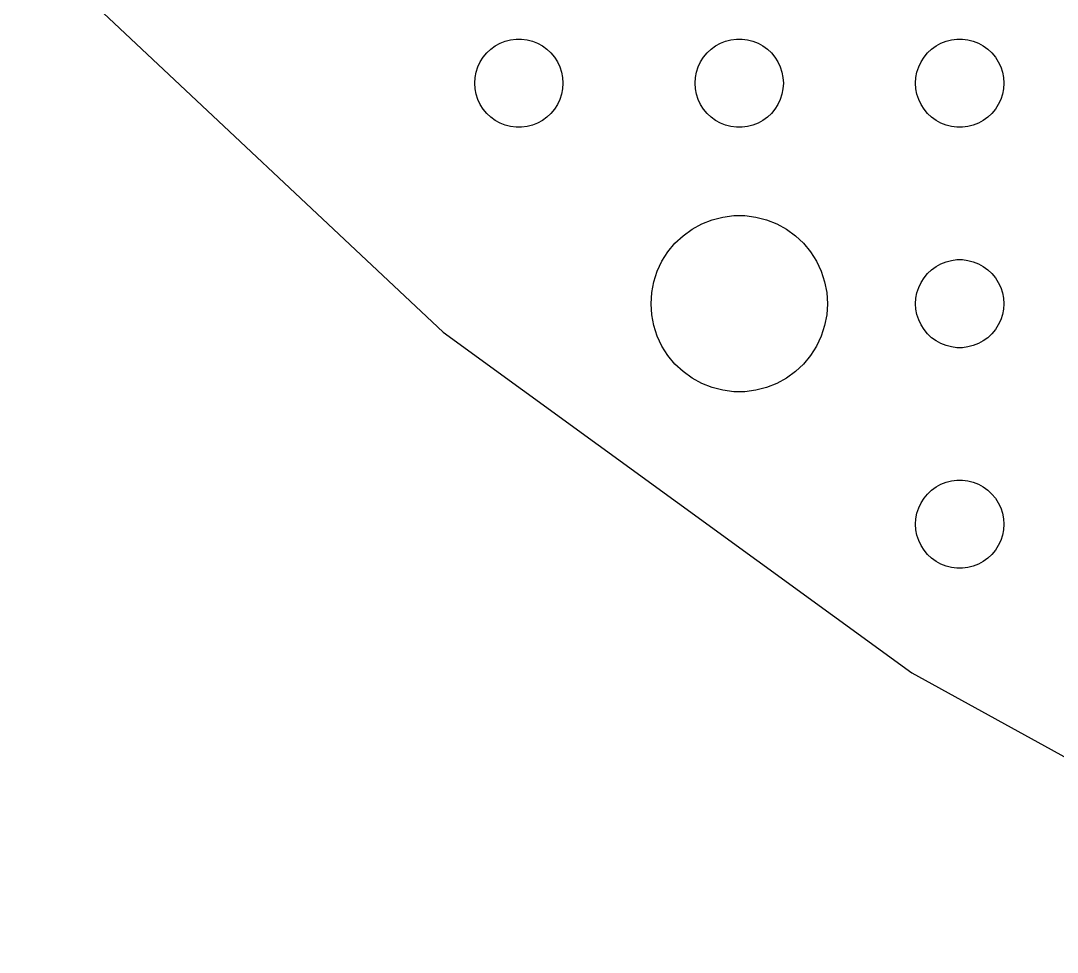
# Model space of a CAD drawing. Header units: metres. Extents: x -157 to 157, y -157 to 157.
# Drawn here: x -114.45 to -79.18, y -142.06 to -110.38 of the extents above; entities that cross this region are included whole.
import ezdxf

# ---------------------------------------------------------------- set-up
doc = ezdxf.new("R2010")
doc.units = ezdxf.units.M

msp = doc.modelspace()

# ---------------------------------------------------------------- linework, layer by layer
for p, q in [((-114.448, -107.474), (-100.076, -120.971)), ((-98.1387, -111.143), (-97.9635, -111.073)), ((-97.9635, -111.073), (-97.7811, -111.027)), ((-97.7811, -111.027), (-97.5942, -111.003)), ((-97.5942, -111.003), (-97.4058, -111.003)), ((-97.4058, -111.003), (-97.2189, -111.027)), ((-97.2189, -111.027), (-97.0365, -111.073)), ((-97.0365, -111.073), (-96.8613, -111.143)), ((-90.6387, -111.143), (-90.4635, -111.073)), ((-90.4635, -111.073), (-90.2811, -111.027)), ((-90.2811, -111.027), (-90.0942, -111.003)), ((-90.0942, -111.003), (-89.9058, -111.003)), ((-89.9058, -111.003), (-89.7189, -111.027)), ((-89.7189, -111.027), (-89.5365, -111.073)), ((-89.5365, -111.073), (-89.3613, -111.143)), ((-83.1387, -111.143), (-82.9635, -111.073)), ((-82.9635, -111.073), (-82.7811, -111.027)), ((-82.7811, -111.027), (-82.5942, -111.003)), ((-82.5942, -111.003), (-82.4058, -111.003)), ((-82.4058, -111.003), (-82.2189, -111.027)), ((-82.2189, -111.027), (-82.0365, -111.073)), ((-82.0365, -111.073), (-81.8613, -111.143)), ((-98.5934, -111.473), (-98.4561, -111.344)), ((-98.4561, -111.344), (-98.3037, -111.234)), ((-98.3037, -111.234), (-98.1387, -111.143)), ((-96.8613, -111.143), (-96.6963, -111.234)), ((-96.6963, -111.234), (-96.5439, -111.344)), ((-96.5439, -111.344), (-96.4065, -111.473)), ((-91.0934, -111.473), (-90.9561, -111.344)), ((-90.9561, -111.344), (-90.8037, -111.234)), ((-90.8037, -111.234), (-90.6387, -111.143)), ((-89.3613, -111.143), (-89.1963, -111.234)), ((-89.1963, -111.234), (-89.0439, -111.344)), ((-89.0439, -111.344), (-88.9065, -111.473)), ((-83.5934, -111.473), (-83.4561, -111.344)), ((-83.4561, -111.344), (-83.3037, -111.234)), ((-83.3037, -111.234), (-83.1387, -111.143)), ((-81.8613, -111.143), (-81.6963, -111.234)), ((-81.6963, -111.234), (-81.5439, -111.344)), ((-81.5439, -111.344), (-81.4065, -111.473)), ((-98.8947, -111.948), (-98.8145, -111.777)), ((-98.8145, -111.777), (-98.7135, -111.618)), ((-98.7135, -111.618), (-98.5934, -111.473)), ((-96.4065, -111.473), (-96.2865, -111.618)), ((-96.2865, -111.618), (-96.1855, -111.777)), ((-96.1855, -111.777), (-96.1053, -111.948)), ((-91.3947, -111.948), (-91.3145, -111.777)), ((-91.3145, -111.777), (-91.2135, -111.618)), ((-91.2135, -111.618), (-91.0934, -111.473)), ((-88.9065, -111.473), (-88.7865, -111.618)), ((-88.7865, -111.618), (-88.6855, -111.777)), ((-88.6855, -111.777), (-88.6053, -111.948)), ((-83.8947, -111.948), (-83.8145, -111.777)), ((-83.8145, -111.777), (-83.7135, -111.618)), ((-83.7135, -111.618), (-83.5934, -111.473)), ((-81.4065, -111.473), (-81.2865, -111.618)), ((-81.2865, -111.618), (-81.1855, -111.777)), ((-81.1855, -111.777), (-81.1053, -111.948)), ((-98.9882, -112.312), (-98.9529, -112.127)), ((-98.9529, -112.127), (-98.8947, -111.948)), ((-96.1053, -111.948), (-96.0471, -112.127)), ((-96.0471, -112.127), (-96.0118, -112.312)), ((-91.4882, -112.312), (-91.4529, -112.127)), ((-91.4529, -112.127), (-91.3947, -111.948)), ((-88.6053, -111.948), (-88.5471, -112.127)), ((-88.5471, -112.127), (-88.5118, -112.312)), ((-83.9882, -112.312), (-83.9529, -112.127)), ((-83.9529, -112.127), (-83.8947, -111.948)), ((-81.1053, -111.948), (-81.0471, -112.127)), ((-81.0471, -112.127), (-81.0118, -112.312)), ((-99, -112.5), (-98.9882, -112.312)), ((-98.9882, -112.688), (-99, -112.5)), ((-96.0118, -112.312), (-96, -112.5)), ((-96, -112.5), (-96.0118, -112.688)), ((-91.5, -112.5), (-91.4882, -112.312)), ((-91.4882, -112.688), (-91.5, -112.5)), ((-88.5118, -112.312), (-88.5, -112.5)), ((-88.5, -112.5), (-88.5118, -112.688)), ((-84, -112.5), (-83.9882, -112.312)), ((-83.9882, -112.688), (-84, -112.5)), ((-81.0118, -112.312), (-81, -112.5)), ((-81, -112.5), (-81.0118, -112.688)), ((-98.9529, -112.873), (-98.9882, -112.688)), ((-96.0118, -112.688), (-96.0471, -112.873)), ((-91.4529, -112.873), (-91.4882, -112.688)), ((-88.5118, -112.688), (-88.5471, -112.873)), ((-83.9529, -112.873), (-83.9882, -112.688)), ((-81.0118, -112.688), (-81.0471, -112.873)), ((-98.8947, -113.052), (-98.9529, -112.873)), ((-98.8145, -113.223), (-98.8947, -113.052)), ((-96.1053, -113.052), (-96.1855, -113.223)), ((-96.0471, -112.873), (-96.1053, -113.052)), ((-91.3947, -113.052), (-91.4529, -112.873)), ((-91.3145, -113.223), (-91.3947, -113.052)), ((-88.6053, -113.052), (-88.6855, -113.223)), ((-88.5471, -112.873), (-88.6053, -113.052)), ((-83.8947, -113.052), (-83.9529, -112.873)), ((-83.8145, -113.223), (-83.8947, -113.052)), ((-81.1053, -113.052), (-81.1855, -113.223)), ((-81.0471, -112.873), (-81.1053, -113.052)), ((-98.7135, -113.382), (-98.8145, -113.223)), ((-98.5934, -113.527), (-98.7135, -113.382)), ((-98.4561, -113.656), (-98.5934, -113.527)), ((-96.4065, -113.527), (-96.5439, -113.656)), ((-96.2865, -113.382), (-96.4065, -113.527)), ((-96.1855, -113.223), (-96.2865, -113.382)), ((-91.2135, -113.382), (-91.3145, -113.223)), ((-91.0934, -113.527), (-91.2135, -113.382)), ((-90.9561, -113.656), (-91.0934, -113.527)), ((-88.9065, -113.527), (-89.0439, -113.656)), ((-88.7865, -113.382), (-88.9065, -113.527)), ((-88.6855, -113.223), (-88.7865, -113.382)), ((-83.7135, -113.382), (-83.8145, -113.223)), ((-83.5934, -113.527), (-83.7135, -113.382)), ((-83.4561, -113.656), (-83.5934, -113.527)), ((-81.4065, -113.527), (-81.5439, -113.656)), ((-81.2865, -113.382), (-81.4065, -113.527)), ((-81.1855, -113.223), (-81.2865, -113.382)), ((-98.3037, -113.766), (-98.4561, -113.656)), ((-98.1387, -113.857), (-98.3037, -113.766)), ((-97.9635, -113.927), (-98.1387, -113.857)), ((-96.8613, -113.857), (-97.0365, -113.927)), ((-96.6963, -113.766), (-96.8613, -113.857)), ((-96.5439, -113.656), (-96.6963, -113.766)), ((-90.8037, -113.766), (-90.9561, -113.656)), ((-90.6387, -113.857), (-90.8037, -113.766)), ((-90.4635, -113.927), (-90.6387, -113.857)), ((-89.3613, -113.857), (-89.5365, -113.927)), ((-89.1963, -113.766), (-89.3613, -113.857)), ((-89.0439, -113.656), (-89.1963, -113.766)), ((-83.3037, -113.766), (-83.4561, -113.656)), ((-83.1387, -113.857), (-83.3037, -113.766)), ((-82.9635, -113.927), (-83.1387, -113.857)), ((-81.8613, -113.857), (-82.0365, -113.927)), ((-81.6963, -113.766), (-81.8613, -113.857)), ((-81.5439, -113.656), (-81.6963, -113.766)), ((-97.7811, -113.973), (-97.9635, -113.927)), ((-97.5942, -113.997), (-97.7811, -113.973)), ((-97.4058, -113.997), (-97.5942, -113.997)), ((-97.2189, -113.973), (-97.4058, -113.997)), ((-97.0365, -113.927), (-97.2189, -113.973)), ((-90.2811, -113.973), (-90.4635, -113.927)), ((-90.0942, -113.997), (-90.2811, -113.973)), ((-89.9058, -113.997), (-90.0942, -113.997)), ((-89.7189, -113.973), (-89.9058, -113.997)), ((-89.5365, -113.927), (-89.7189, -113.973)), ((-82.7811, -113.973), (-82.9635, -113.927)), ((-82.5942, -113.997), (-82.7811, -113.973)), ((-82.4058, -113.997), (-82.5942, -113.997)), ((-82.2189, -113.973), (-82.4058, -113.997)), ((-82.0365, -113.927), (-82.2189, -113.973)), ((-90.927, -117.147), (-90.5621, -117.053)), ((-90.5621, -117.053), (-90.1884, -117.006)), ((-90.1884, -117.006), (-89.8116, -117.006)), ((-89.8116, -117.006), (-89.4379, -117.053)), ((-89.4379, -117.053), (-89.073, -117.147)), ((-91.6075, -117.467), (-91.2773, -117.286)), ((-91.2773, -117.286), (-90.927, -117.147)), ((-89.073, -117.147), (-88.7227, -117.286)), ((-88.7227, -117.286), (-88.3925, -117.467)), ((-92.1869, -117.946), (-91.9123, -117.688)), ((-91.9123, -117.688), (-91.6075, -117.467)), ((-88.3925, -117.467), (-88.0877, -117.688)), ((-88.0877, -117.688), (-87.8131, -117.946)), ((-92.427, -118.237), (-92.1869, -117.946)), ((-87.8131, -117.946), (-87.573, -118.237)), ((-92.6289, -118.555), (-92.427, -118.237)), ((-87.573, -118.237), (-87.3711, -118.555)), ((-92.7893, -118.896), (-92.6289, -118.555)), ((-87.3711, -118.555), (-87.2107, -118.896)), ((-83.5934, -118.973), (-83.4561, -118.844)), ((-83.4561, -118.844), (-83.3037, -118.734)), ((-83.3037, -118.734), (-83.1387, -118.643)), ((-83.1387, -118.643), (-82.9635, -118.573)), ((-82.9635, -118.573), (-82.7811, -118.527)), ((-82.7811, -118.527), (-82.5942, -118.503)), ((-82.5942, -118.503), (-82.4058, -118.503)), ((-82.4058, -118.503), (-82.2189, -118.527)), ((-82.2189, -118.527), (-82.0365, -118.573)), ((-82.0365, -118.573), (-81.8613, -118.643)), ((-81.8613, -118.643), (-81.6963, -118.734)), ((-81.6963, -118.734), (-81.5439, -118.844)), ((-81.5439, -118.844), (-81.4065, -118.973)), ((-92.9057, -119.254), (-92.7893, -118.896)), ((-87.2107, -118.896), (-87.0943, -119.254)), ((-83.8145, -119.277), (-83.7135, -119.118)), ((-83.7135, -119.118), (-83.5934, -118.973)), ((-81.4065, -118.973), (-81.2865, -119.118)), ((-81.2865, -119.118), (-81.1855, -119.277)), ((-92.9763, -119.624), (-92.9057, -119.254)), ((-87.0943, -119.254), (-87.0237, -119.624)), ((-83.9529, -119.627), (-83.8947, -119.448)), ((-83.8947, -119.448), (-83.8145, -119.277)), ((-81.1855, -119.277), (-81.1053, -119.448)), ((-81.1053, -119.448), (-81.0471, -119.627)), ((-93, -120), (-92.9763, -119.624)), ((-87.0237, -119.624), (-87, -120)), ((-84, -120), (-83.9882, -119.812)), ((-83.9882, -119.812), (-83.9529, -119.627)), ((-81.0471, -119.627), (-81.0118, -119.812)), ((-81.0118, -119.812), (-81, -120)), ((-92.9763, -120.376), (-93, -120)), ((-87, -120), (-87.0237, -120.376)), ((-83.9882, -120.188), (-84, -120)), ((-83.9529, -120.373), (-83.9882, -120.188)), ((-81.0118, -120.188), (-81.0471, -120.373)), ((-81, -120), (-81.0118, -120.188)), ((-92.9057, -120.746), (-92.9763, -120.376)), ((-87.0237, -120.376), (-87.0943, -120.746)), ((-83.8947, -120.552), (-83.9529, -120.373)), ((-83.8145, -120.723), (-83.8947, -120.552)), ((-81.1053, -120.552), (-81.1855, -120.723)), ((-81.0471, -120.373), (-81.1053, -120.552)), ((-92.7893, -121.104), (-92.9057, -120.746)), ((-87.0943, -120.746), (-87.2107, -121.104)), ((-83.7135, -120.882), (-83.8145, -120.723)), ((-83.5934, -121.027), (-83.7135, -120.882)), ((-81.2865, -120.882), (-81.4065, -121.027)), ((-81.1855, -120.723), (-81.2865, -120.882)), ((-100.076, -120.971), (-84.1248, -132.559)), ((-92.6289, -121.445), (-92.7893, -121.104)), ((-87.2107, -121.104), (-87.3711, -121.445)), ((-83.4561, -121.156), (-83.5934, -121.027)), ((-83.3037, -121.266), (-83.4561, -121.156)), ((-83.1387, -121.357), (-83.3037, -121.266)), ((-81.6963, -121.266), (-81.8613, -121.357)), ((-81.5439, -121.156), (-81.6963, -121.266)), ((-81.4065, -121.027), (-81.5439, -121.156)), ((-92.427, -121.763), (-92.6289, -121.445)), ((-87.3711, -121.445), (-87.573, -121.763)), ((-82.9635, -121.427), (-83.1387, -121.357)), ((-82.7811, -121.473), (-82.9635, -121.427)), ((-82.5942, -121.497), (-82.7811, -121.473)), ((-82.4058, -121.497), (-82.5942, -121.497)), ((-82.2189, -121.473), (-82.4058, -121.497)), ((-82.0365, -121.427), (-82.2189, -121.473)), ((-81.8613, -121.357), (-82.0365, -121.427)), ((-92.1869, -122.054), (-92.427, -121.763)), ((-87.573, -121.763), (-87.8131, -122.054)), ((-91.9123, -122.312), (-92.1869, -122.054)), ((-91.6075, -122.533), (-91.9123, -122.312)), ((-88.0877, -122.312), (-88.3925, -122.533)), ((-87.8131, -122.054), (-88.0877, -122.312)), ((-91.2773, -122.714), (-91.6075, -122.533)), ((-90.927, -122.853), (-91.2773, -122.714)), ((-88.7227, -122.714), (-89.073, -122.853)), ((-88.3925, -122.533), (-88.7227, -122.714)), ((-90.5621, -122.947), (-90.927, -122.853)), ((-90.1884, -122.994), (-90.5621, -122.947)), ((-89.8116, -122.994), (-90.1884, -122.994)), ((-89.4379, -122.947), (-89.8116, -122.994)), ((-89.073, -122.853), (-89.4379, -122.947)), ((-83.4561, -126.344), (-83.3037, -126.234)), ((-83.3037, -126.234), (-83.1387, -126.143)), ((-83.1387, -126.143), (-82.9635, -126.073)), ((-82.9635, -126.073), (-82.7811, -126.027)), ((-82.7811, -126.027), (-82.5942, -126.003)), ((-82.5942, -126.003), (-82.4058, -126.003)), ((-82.4058, -126.003), (-82.2189, -126.027)), ((-82.2189, -126.027), (-82.0365, -126.073)), ((-82.0365, -126.073), (-81.8613, -126.143)), ((-81.8613, -126.143), (-81.6963, -126.234)), ((-81.6963, -126.234), (-81.5439, -126.344)), ((-83.7135, -126.618), (-83.5934, -126.473)), ((-83.5934, -126.473), (-83.4561, -126.344)), ((-81.5439, -126.344), (-81.4065, -126.473)), ((-81.4065, -126.473), (-81.2865, -126.618)), ((-83.9529, -127.127), (-83.8947, -126.948)), ((-83.8947, -126.948), (-83.8145, -126.777)), ((-83.8145, -126.777), (-83.7135, -126.618)), ((-81.2865, -126.618), (-81.1855, -126.777)), ((-81.1855, -126.777), (-81.1053, -126.948)), ((-81.1053, -126.948), (-81.0471, -127.127)), ((-84, -127.5), (-83.9882, -127.312)), ((-83.9882, -127.312), (-83.9529, -127.127)), ((-81.0471, -127.127), (-81.0118, -127.312)), ((-81.0118, -127.312), (-81, -127.5)), ((-83.9882, -127.688), (-84, -127.5)), ((-81, -127.5), (-81.0118, -127.688)), ((-83.9529, -127.873), (-83.9882, -127.688)), ((-83.8947, -128.052), (-83.9529, -127.873)), ((-81.0471, -127.873), (-81.1053, -128.052)), ((-81.0118, -127.688), (-81.0471, -127.873)), ((-83.8145, -128.223), (-83.8947, -128.052)), ((-83.7135, -128.382), (-83.8145, -128.223)), ((-81.1855, -128.223), (-81.2865, -128.382)), ((-81.1053, -128.052), (-81.1855, -128.223)), ((-83.5934, -128.527), (-83.7135, -128.382)), ((-83.4561, -128.656), (-83.5934, -128.527)), ((-83.3037, -128.766), (-83.4561, -128.656)), ((-81.5439, -128.656), (-81.6963, -128.766)), ((-81.4065, -128.527), (-81.5439, -128.656)), ((-81.2865, -128.382), (-81.4065, -128.527)), ((-83.1387, -128.857), (-83.3037, -128.766)), ((-82.9635, -128.927), (-83.1387, -128.857)), ((-82.7811, -128.973), (-82.9635, -128.927)), ((-82.5942, -128.997), (-82.7811, -128.973)), ((-82.4058, -128.997), (-82.5942, -128.997)), ((-82.2189, -128.973), (-82.4058, -128.997)), ((-82.0365, -128.927), (-82.2189, -128.973)), ((-81.8613, -128.857), (-82.0365, -128.927)), ((-81.6963, -128.766), (-81.8613, -128.857)), ((-84.1248, -132.559), (-66.8474, -142.058))]:
    msp.add_line(p, q)

doc.saveas('drawing.dxf')
